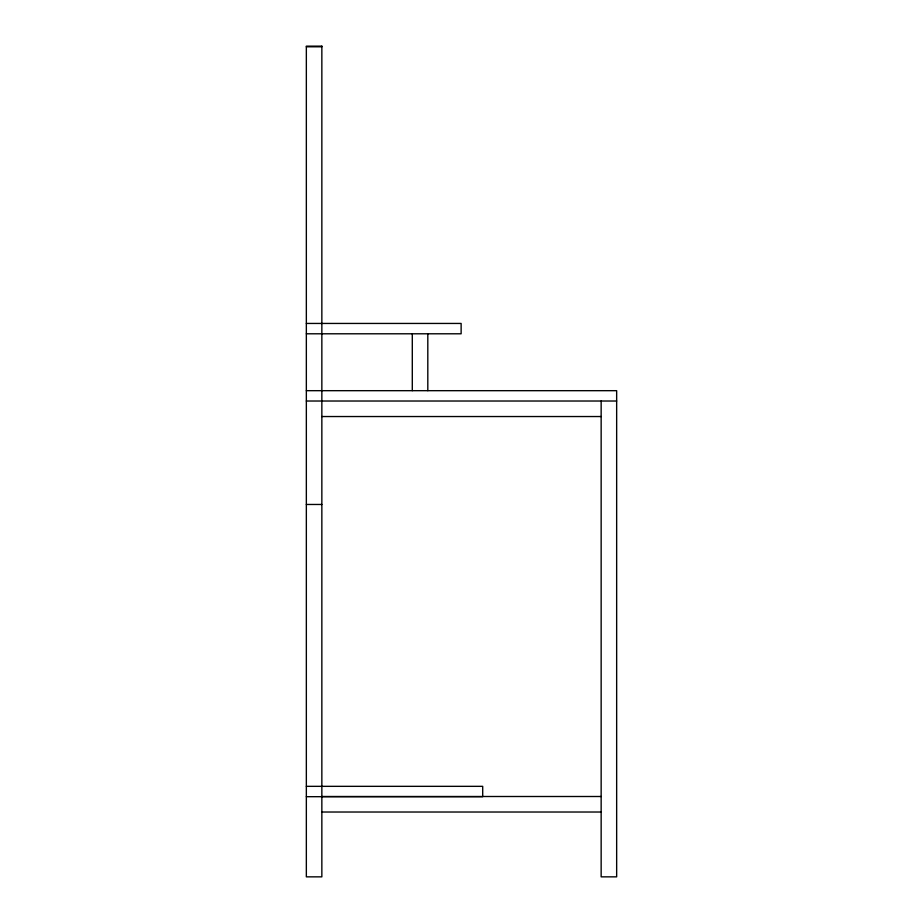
<?xml version="1.0" encoding="UTF-8"?>
<svg xmlns="http://www.w3.org/2000/svg" width="923" height="923" viewBox="0 0 923 923"><rect width="100%" height="100%" fill="white"/><g stroke="black" fill="none" stroke-linecap="round" stroke-linejoin="round"><path stroke-width="1.38" d="M306.344 46.785L321.85 46.785M306.344 323.442L461.131 323.442L461.131 333.791L306.344 333.791M306.344 390.683L616.656 390.683L616.656 876.85L601.15 876.85L601.15 401.02M306.344 401.02L616.656 401.02M321.85 416.538L601.15 416.538M306.344 504.466L321.85 504.466M306.344 786.338L482.706 786.338L482.706 796.687L306.344 796.687M321.85 796.503L601.15 796.503M321.85 812.021L601.15 812.021M427.811 333.791L427.811 390.683M412.293 333.791L412.293 390.683M321.85 46.15L306.344 46.15L306.344 876.85L321.85 876.85L321.85 46.15"/></g></svg>
